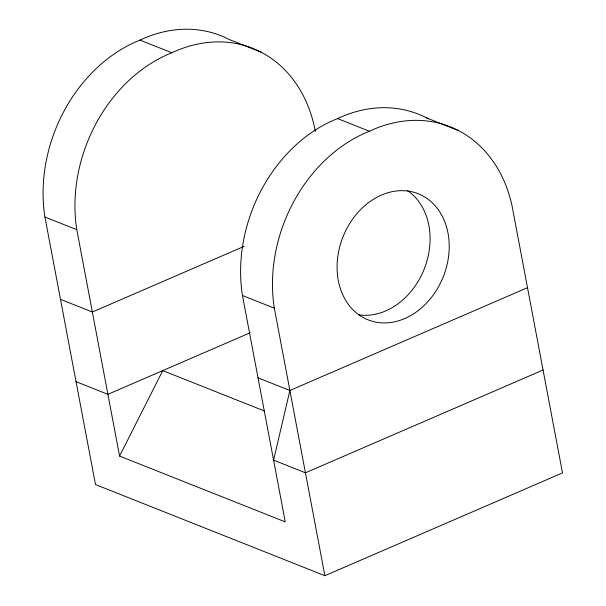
<?xml version="1.0" encoding="UTF-8"?>
<svg xmlns="http://www.w3.org/2000/svg" width="606" height="606" viewBox="0 0 606 606"><rect width="100%" height="100%" fill="white"/><g stroke="black" fill="none" stroke-linecap="round" stroke-linejoin="round"><path stroke-width="0.91" d="M527.508 287.691L289.88 390.491L273.579 460.151L305.439 472.809L543.067 370.008M428.298 118.821A142.577 113.383 -68.4 0 0 337.565 118.587A142.577 113.451 -68.3 0 0 242.468 295.516L285.244 521.887L119.571 456.06L162.741 370.607L264.421 411.004M244.12 246.354L92.354 312.014L60.494 299.356M250.134 332.8L107.906 394.324L76.045 381.666M261.034 52.146L229.159 39.481A142.577 113.39 -68.3 0 0 140.031 40.11A142.577 113.39 -68.3 0 0 44.935 217.039L95.49 484.565L324.877 575.7L562.504 472.9L511.956 205.381A142.577 113.39 -68.3 0 0 369.425 131.244L337.565 118.587M426.669 117.958L458.545 130.616M140.031 40.11L171.892 52.767A142.577 113.39 -68.3 0 1 314.423 126.896L315.302 131.525M44.935 217.039L76.795 229.697L119.571 456.06M242.468 295.516L274.329 308.174L324.877 575.7M258.02 377.833L289.88 390.491M76.795 229.697A142.577 113.33 -68.3 0 1 171.892 52.767M407.55 190.632A67.857 53.964 -68.3 0 1 424.23 268.981A67.857 53.964 -68.3 0 1 358.449 314.809M274.329 308.174A142.577 113.39 -68.3 0 1 369.425 131.244M418.602 310.272A67.857 53.964 -68.3 0 0 423.67 196.352A67.857 53.964 -68.3 0 0 337.156 263.716A67.857 53.964 -68.3 0 0 418.602 310.272"/></g></svg>
